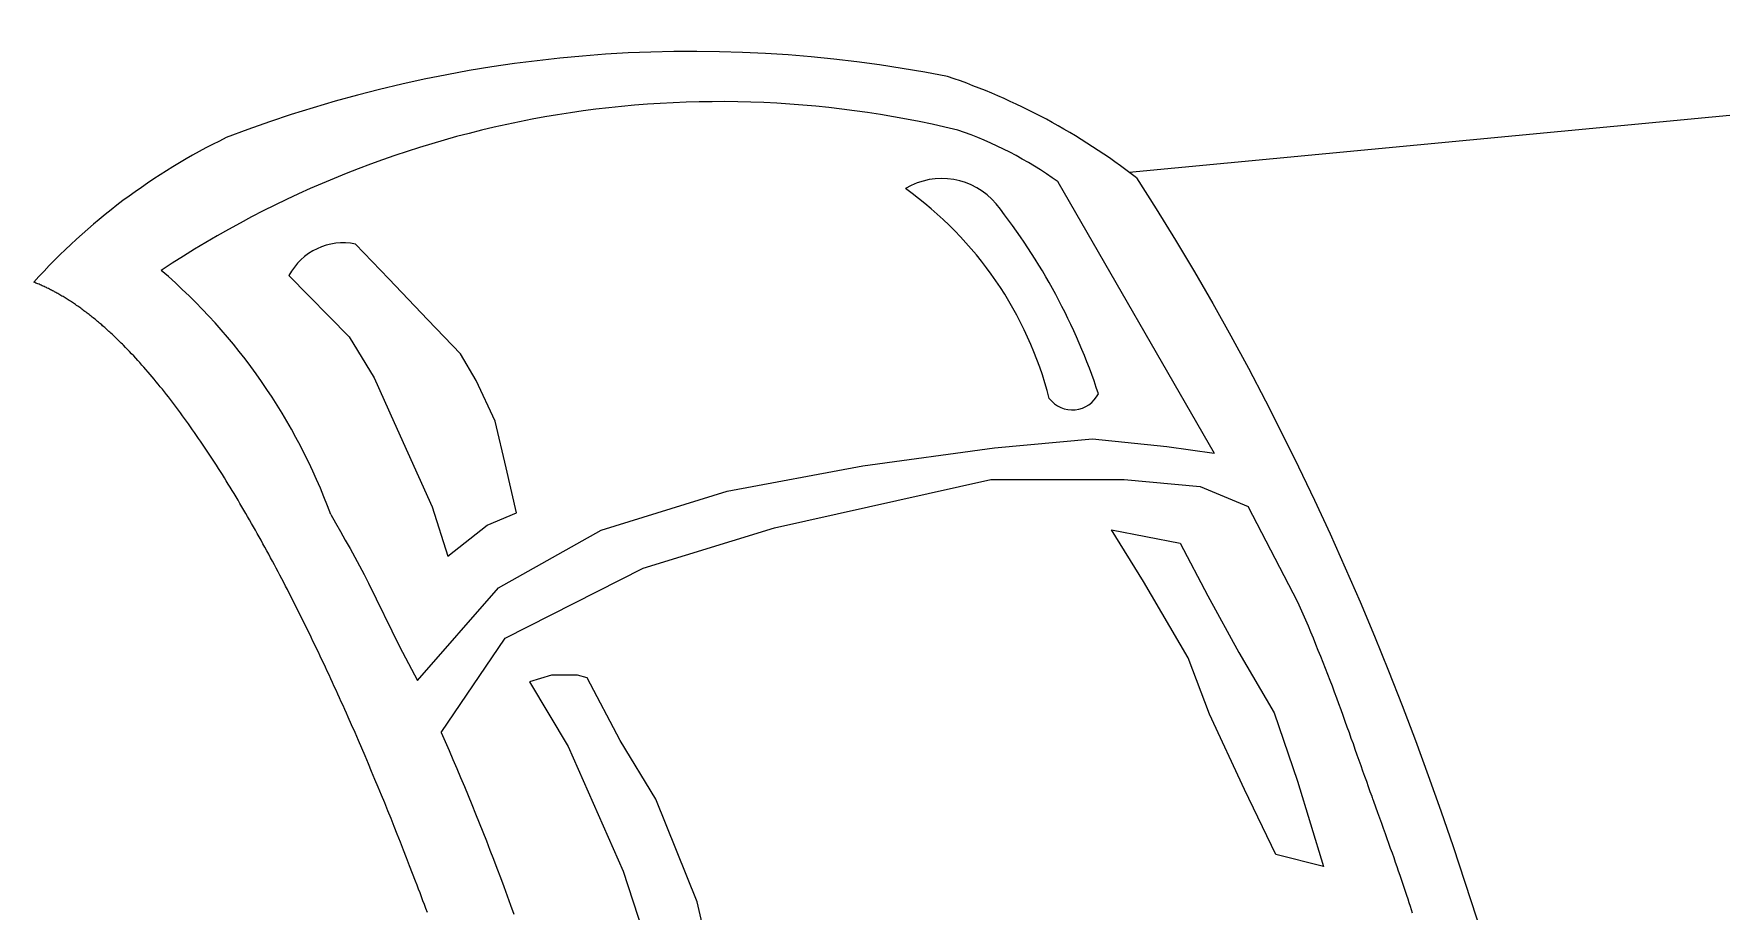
# Model space of a CAD drawing. Header units: millimetres. Extents: x 270980 to 377517, y 122245 to 152875.
# Drawn here: x 357249 to 359321, y 129293 to 130370 of the extents above; entities that cross this region are included whole.
import ezdxf

# ---------------------------------------------------------------- set-up
doc = ezdxf.new("R2010")
doc.units = ezdxf.units.MM
doc.layers.add('图层 1', color=7, linetype='Continuous', lineweight=0)

msp = doc.modelspace()

# ---------------------------------------------------------------- linework, layer by layer
for p, q in [((358593.9, 130199.8), (360381.7, 130369.9)), ((358506.5, 130188), (358698.4, 129855.1)), ((357685.1, 130069), (357644.3, 130111.7)), ((357562.5, 130073), (357636.6, 129997.9)), ((357733, 130018.8), (357685.1, 130069)), ((357773.1, 129976.8), (357733, 130018.8)), ((357636.6, 129997.9), (357667.1, 129947.3)), ((357792.2, 129944.3), (357773.1, 129976.8)), ((357667.1, 129947.3), (357691.5, 129892.7)), ((357815.7, 129894.4), (357792.2, 129944.3)), ((357691.5, 129892.7), (357738.5, 129789)), ((357829.1, 129837), (357815.7, 129894.4)), ((357841.8, 129781.9), (357829.1, 129837)), ((358158.4, 129763.2), (358424.2, 129822.6)), ((357738.5, 129789), (357757.6, 129728.4)), ((357805.9, 129766.7), (357841.8, 129781.9)), ((357757.6, 129728.4), (357805.9, 129766.7)), ((357997.2, 129713.7), (358158.4, 129763.2)), ((357828, 129627.8), (357997.2, 129713.7)), ((357749.4, 129511.9), (357828, 129627.8))]:
    msp.add_line(p, q)
for points in [[(357698.2, 129617.7), (357720.3, 129575.8), (357819.9, 129689.6), (357945.9, 129760.4), (358100.4, 129808.2), (358266.8, 129839.4), (358428.4, 129861.4), (358548.9, 129872.6), (358640.1, 129863.3), (358698.4, 129855.1)], [(358424.2, 129822.6), (358587.8, 129822.6), (358680.9, 129814.1), (358740, 129789.7)], [(358656.6, 129744.7), (358690.3, 129680), (358728.6, 129610.4), (358772.1, 129536.3), (358800.6, 129452.3), (358832.3, 129347.4), (358774, 129362.5), (358735.4, 129442.2), (358692.5, 129534.4), (358666.2, 129603.6), (358611.6, 129697.3), (358572.3, 129760.7), (358572.3, 129760.7), (358656.6, 129744.7)], [(357857.6, 129574.1), (357905.1, 129495), (357972.9, 129341.7), (358009.2, 129230.1), (358022.3, 129174.4), (358083.8, 129217.4), (358063.5, 129304.2), (358012.9, 129430.2), (357969.1, 129502.4), (357928.7, 129579.3), (357916.9, 129582.6), (357902.2, 129582.6), (357884.7, 129582.6), (357857.6, 129574.1)]]:
    msp.add_lwpolyline(points)
for centre, radius, start, end in [((358058, 128747.2), 1601, 78.7245, 110.9569), ((358119.6, 129570.3), 788.2, 52.1726, 71.3963), ((358091.6, 129048.1), 1238.4, 76.3655, 123.6279), ((357821.9, 129548.6), 771, 115.8749, 137.9645), ((358226.2, 129796.7), 481.4, 54.3814, 70.9242), ((358364, 130105.4), 86.8, 39.7677, 120.9929), ((358053.3, 129808.4), 456.9, 14.4207, 54.3913), ((357836.1, 129690.3), 758.3, 18.2591, 38.3598), ((357629.2, 130037.7), 75.5, 78.4664, 152.1215), ((356934.1, 129529.6), 724.3, 20.2008, 49.3681), ((358524.2, 129943.8), 35.7, 217.3057, 333.5998)]:
    msp.add_arc(centre, radius, start, end)
at = {"layer": '图层 1'}
for p, q in [((357613.8, 129779.7), (357619.8, 129769.3)), ((358801, 129672.2), (358740, 129789.7)), ((357619.8, 129769.3), (357625.7, 129758.8)), ((357625.7, 129758.8), (357631.6, 129748.3)), ((357631.6, 129748.3), (357637.5, 129737.8)), ((357637.5, 129737.8), (357643.2, 129727.2)), ((357643.2, 129727.2), (357649, 129716.7)), ((357649, 129716.7), (357654.7, 129706.1)), ((357654.7, 129706.1), (357660.3, 129695.5)), ((357660.3, 129695.5), (357698.2, 129617.7)), ((358804.3, 129664.8), (358801, 129672.2)), ((358807.5, 129657.4), (358804.3, 129664.8)), ((358810.7, 129650), (358807.5, 129657.4)), ((358813.9, 129642.6), (358810.7, 129650)), ((358817, 129635.2), (358813.9, 129642.6)), ((358820.1, 129627.8), (358817, 129635.2)), ((358823.1, 129620.3), (358820.1, 129627.8)), ((358826.1, 129612.9), (358823.1, 129620.3)), ((358829.1, 129605.5), (358826.1, 129612.9)), ((358832, 129598.2), (358829.1, 129605.5)), ((358834.8, 129590.8), (358832, 129598.2)), ((358837.7, 129583.4), (358834.8, 129590.8)), ((358840.5, 129576.1), (358837.7, 129583.4)), ((358843.3, 129568.8), (358840.5, 129576.1)), ((358846, 129561.5), (358843.3, 129568.8)), ((358848.7, 129554.3), (358846, 129561.5)), ((358851.3, 129547.1), (358848.7, 129554.3)), ((358854, 129539.9), (358851.3, 129547.1)), ((358856.6, 129532.8), (358854, 129539.9)), ((358859.1, 129525.7), (358856.6, 129532.8)), ((357749.4, 129511.9), (357754.2, 129500.9)), ((358861.7, 129518.7), (358859.1, 129525.7)), ((358864.2, 129511.7), (358861.7, 129518.7)), ((358866.6, 129504.8), (358864.2, 129511.7)), ((357754.2, 129500.9), (357759, 129489.9)), ((357759, 129489.9), (357763.8, 129478.9)), ((358869.1, 129498), (358866.6, 129504.8)), ((358871.5, 129491.2), (358869.1, 129498)), ((358873.9, 129484.4), (358871.5, 129491.2)), ((357763.8, 129478.9), (357768.5, 129467.9)), ((357768.5, 129467.9), (357773.2, 129456.8)), ((358876.3, 129477.8), (358873.9, 129484.4)), ((358878.6, 129471.2), (358876.3, 129477.8)), ((358880.9, 129464.7), (358878.6, 129471.2)), ((357773.2, 129456.8), (357777.8, 129445.8)), ((358883.2, 129458.2), (358880.9, 129464.7)), ((358885.5, 129451.9), (358883.2, 129458.2)), ((358887.7, 129445.6), (358885.5, 129451.9)), ((357777.8, 129445.8), (357782.4, 129434.7)), ((357782.4, 129434.7), (357787, 129423.6)), ((358889.9, 129439.4), (358887.7, 129445.6)), ((358892.1, 129433.4), (358889.9, 129439.4)), ((358892.3, 129433), (358892.1, 129433.4)), ((358892.3, 129432.8), (358892.3, 129433)), ((358892.4, 129432.7), (358892.3, 129432.8)), ((358892.5, 129432.5), (358892.4, 129432.7)), ((358893.1, 129430.7), (358892.5, 129432.5)), ((358894.3, 129427.3), (358893.1, 129430.7)), ((358896.8, 129420.4), (358894.3, 129427.3)), ((357787, 129423.6), (357791.5, 129412.4)), ((357791.5, 129412.4), (357796, 129401.3)), ((358899.3, 129413.6), (358896.8, 129420.4)), ((358901.7, 129407), (358899.3, 129413.6)), ((358904, 129400.5), (358901.7, 129407)), ((357796, 129401.3), (357800.4, 129390.2)), ((357800.4, 129390.2), (357804.8, 129379)), ((358906.3, 129394.1), (358904, 129400.5)), ((358908.5, 129387.9), (358906.3, 129394.1)), ((358910.7, 129381.7), (358908.5, 129387.9)), ((357804.8, 129379), (357809.1, 129367.8)), ((357809.1, 129367.8), (357813.5, 129356.6)), ((358912.8, 129375.7), (358910.7, 129381.7)), ((358914.9, 129369.8), (358912.8, 129375.7)), ((358917, 129364), (358914.9, 129369.8)), ((357813.5, 129356.6), (357817.7, 129345.4)), ((357817.7, 129345.4), (357822, 129334.1)), ((358919, 129358.3), (358917, 129364)), ((358920.9, 129352.7), (358919, 129358.3)), ((358922.8, 129347.3), (358920.9, 129352.7)), ((358924.7, 129341.9), (358922.8, 129347.3)), ((357822, 129334.1), (357826.2, 129322.9)), ((357826.2, 129322.9), (357830.3, 129311.6)), ((358926.5, 129336.7), (358924.7, 129341.9)), ((358928.2, 129331.6), (358926.5, 129336.7)), ((358929.9, 129326.6), (358928.2, 129331.6)), ((358931.6, 129321.7), (358929.9, 129326.6)), ((357830.3, 129311.6), (357834.4, 129300.3)), ((358933.2, 129316.9), (358931.6, 129321.7)), ((358934.8, 129312.2), (358933.2, 129316.9)), ((358936.3, 129307.6), (358934.8, 129312.2)), ((358937.8, 129303.1), (358936.3, 129307.6)), ((358939.2, 129298.7), (358937.8, 129303.1)), ((357834.4, 129300.3), (357838.5, 129289)), ((358940.6, 129294.5), (358939.2, 129298.7)), ((358941.9, 129290.3), (358940.6, 129294.5))]:
    msp.add_line(p, q, dxfattribs=at)
msp.add_lwpolyline([(357732.4, 129291.3), (357730.6, 129296.1), (357728.8, 129300.8), (357727, 129305.6), (357725.2, 129310.3), (357723.4, 129315.1), (357721.6, 129319.9), (357719.8, 129324.7), (357718, 129329.5), (357714.3, 129339), (357710.6, 129348.6), (357706.9, 129358.2), (357703.1, 129367.8), (357699.3, 129377.5), (357695.5, 129387.1), (357691.7, 129396.7), (357687.8, 129406.4), (357683.9, 129416), (357680, 129425.6), (357676, 129435.2), (357672.1, 129444.9), (357668.1, 129454.5), (357664, 129464.1), (357660, 129473.7), (357655.9, 129483.3), (357651.8, 129492.8), (357647.7, 129502.4), (357643.6, 129511.9), (357639.4, 129521.5), (357635.2, 129531), (357633.1, 129535.7), (357631, 129540.4), (357628.9, 129545.2), (357626.7, 129549.9), (357624.6, 129554.6), (357622.5, 129559.3), (357620.3, 129564), (357618.2, 129568.7), (357616, 129573.4), (357613.9, 129578.1), (357611.7, 129582.7), (357609.6, 129587.4), (357607.4, 129592.1), (357605.2, 129596.7), (357603, 129601.3), (357600.8, 129606), (357598.6, 129610.6), (357596.4, 129615.2), (357594.2, 129619.8), (357592, 129624.4), (357589.8, 129629), (357587.6, 129633.5), (357585.4, 129638.1), (357583.2, 129642.7), (357580.9, 129647.2), (357578.7, 129651.7), (357576.4, 129656.2), (357574.2, 129660.7), (357571.9, 129665.2), (357569.7, 129669.7), (357567.4, 129674.2), (357565.2, 129678.6), (357562.9, 129683.1), (357560.6, 129687.5), (357558.3, 129691.9), (357556.1, 129696.3), (357553.8, 129700.7), (357551.5, 129705.1), (357549.2, 129709.4), (357546.9, 129713.8), (357544.6, 129718.1), (357542.3, 129722.4), (357539.9, 129726.7), (357537.6, 129731), (357535.3, 129735.3), (357533, 129739.5), (357530.6, 129743.8), (357528.3, 129748), (357526, 129752.2), (357523.6, 129756.4), (357521.3, 129760.5), (357518.9, 129764.7), (357516.6, 129768.8), (357514.2, 129773), (357511.8, 129777.1), (357509.5, 129781.1), (357507.1, 129785.2), (357504.7, 129789.3), (357502.3, 129793.3), (357500, 129797.3), (357497.6, 129801.3), (357495.2, 129805.3), (357492.8, 129809.2), (357490.4, 129813.1), (357488, 129817.1), (357485.6, 129821), (357483.2, 129824.8), (357480.8, 129828.7), (357478.4, 129832.5), (357475.9, 129836.3), (357473.5, 129840.1), (357471.1, 129843.9), (357468.7, 129847.6), (357466.2, 129851.3), (357463.8, 129855), (357461.4, 129858.7), (357458.9, 129862.4), (357456.5, 129866), (357454.1, 129869.6), (357451.6, 129873.2), (357449.2, 129876.8), (357446.7, 129880.3), (357444.2, 129883.8), (357441.8, 129887.3), (357439.3, 129890.8), (357436.9, 129894.2), (357434.4, 129897.6), (357431.9, 129901), (357429.4, 129904.4), (357427, 129907.7), (357424.5, 129911), (357422, 129914.3), (357419.5, 129917.6), (357417, 129920.8), (357414.5, 129924), (357412.1, 129927.2), (357409.6, 129930.4), (357407.1, 129933.5), (357404.6, 129936.6), (357402.1, 129939.7), (357399.6, 129942.7), (357397.1, 129945.7), (357394.6, 129948.7), (357392, 129951.7), (357389.5, 129954.6), (357387, 129957.5), (357384.5, 129960.4), (357382, 129963.2), (357379.5, 129966.1), (357376.9, 129968.8), (357374.4, 129971.6), (357371.9, 129974.3), (357369.4, 129977), (357366.8, 129979.7), (357364.3, 129982.3), (357361.8, 129984.9), (357359.3, 129987.5), (357358, 129988.7), (357356.7, 129990), (357355.4, 129991.3), (357354.2, 129992.5), (357352.9, 129993.7), (357351.6, 129995), (357350.4, 129996.2), (357349.1, 129997.4), (357347.8, 129998.6), (357346.6, 129999.8), (357345.3, 130001), (357344, 130002.2), (357342.7, 130003.4), (357341.5, 130004.5), (357340.2, 130005.7), (357338.9, 130006.8), (357337.7, 130008), (357336.4, 130009.1), (357335.1, 130010.2), (357333.8, 130011.4), (357332.6, 130012.5), (357331.3, 130013.6), (357330, 130014.6), (357328.7, 130015.7), (357327.5, 130016.8), (357326.2, 130017.9), (357324.9, 130018.9), (357323.6, 130020), (357322.3, 130021), (357321.1, 130022), (357319.8, 130023.1), (357318.5, 130024.1), (357317.2, 130025.1), (357316, 130026.1), (357314.7, 130027), (357313.4, 130028), (357312.1, 130029), (357310.8, 130029.9), (357309.6, 130030.9), (357308.3, 130031.8), (357307, 130032.8), (357305.7, 130033.7), (357304.4, 130034.6), (357303.2, 130035.5), (357301.9, 130036.4), (357300.6, 130037.3), (357299.3, 130038.2), (357298, 130039), (357296.8, 130039.9), (357295.5, 130040.7), (357294.2, 130041.6), (357292.9, 130042.4), (357291.6, 130043.2), (357290.3, 130044), (357289.1, 130044.8), (357287.8, 130045.6), (357286.5, 130046.4), (357285.2, 130047.2), (357283.9, 130047.9), (357282.6, 130048.7), (357281.4, 130049.4), (357280.1, 130050.2), (357278.8, 130050.9), (357277.5, 130051.6), (357276.2, 130052.3), (357274.9, 130053), (357273.7, 130053.7), (357272.4, 130054.4), (357271.1, 130055), (357269.8, 130055.7), (357268.5, 130056.3), (357267.2, 130057), (357265.9, 130057.6), (357264.7, 130058.2), (357263.4, 130058.8), (357262.1, 130059.4), (357260.8, 130060), (357259.5, 130060.6), (357258.2, 130061.2), (357256.9, 130061.7), (357255.7, 130062.3), (357254.4, 130062.8), (357253.1, 130063.3), (357251.8, 130063.8), (357250.5, 130064.3), (357249.2, 130064.8)], dxfattribs=at)
msp.add_open_spline([(358603, 130192.8), (359124.5, 129385.4), (359279.8, 128325.8), (359292.7, 127350), (359296.1, 127091.8), (359302.2, 126826), (359213.9, 126536.4)], degree=3, knots=[7, 7, 7, 7, 8, 8, 8, 9, 9, 9, 9], dxfattribs=at)

doc.saveas('drawing.dxf')
